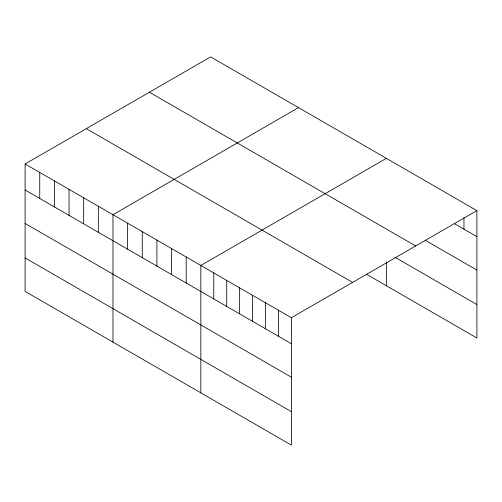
<?xml version="1.0" encoding="UTF-8"?>
<svg xmlns="http://www.w3.org/2000/svg" width="502" height="502" viewBox="0 0 502 502"><rect width="100%" height="100%" fill="white"/><g stroke="black" fill="none" stroke-linecap="round" stroke-linejoin="round"><path stroke-width="0.75" d="M25.1 163.991L291.38 317.728L291.38 445.117L25.1 291.38L25.1 163.991L210.62 56.883L476.9 210.62L476.9 338.009L366.397 274.205M298.495 107.616L112.975 214.724L112.975 342.113M386.364 158.35L200.844 265.458L200.844 392.846M291.38 317.728L476.9 210.62M454.266 223.559L476.9 236.63M425.169 240.213L476.9 270.082M149.401 92.23L415.681 245.967M394.773 257.137L476.9 304.551M86.319 128.65L352.599 282.381M25.1 190.001L291.38 343.738M25.1 223.459L291.38 377.19M25.1 257.928L291.38 411.659M463.967 217.686L463.967 229.163M386.364 262.163L386.364 285.738M278.447 310.261L278.447 336.271M265.514 302.794L265.514 328.804M252.581 295.327L252.581 321.336M239.642 287.859L239.642 313.869M226.709 280.392L226.709 306.402M213.777 272.925L213.777 298.935M186.198 257.005L186.198 283.009M171.552 248.546L171.552 274.556M156.906 240.094L156.906 266.098M142.261 231.635L142.261 257.645M127.615 223.183L127.615 249.193M98.329 206.272L98.329 232.282M83.683 197.813L83.683 223.823M69.038 189.361L69.038 215.371M54.392 180.902L54.392 206.912M39.746 172.45L39.746 198.459"/></g></svg>
